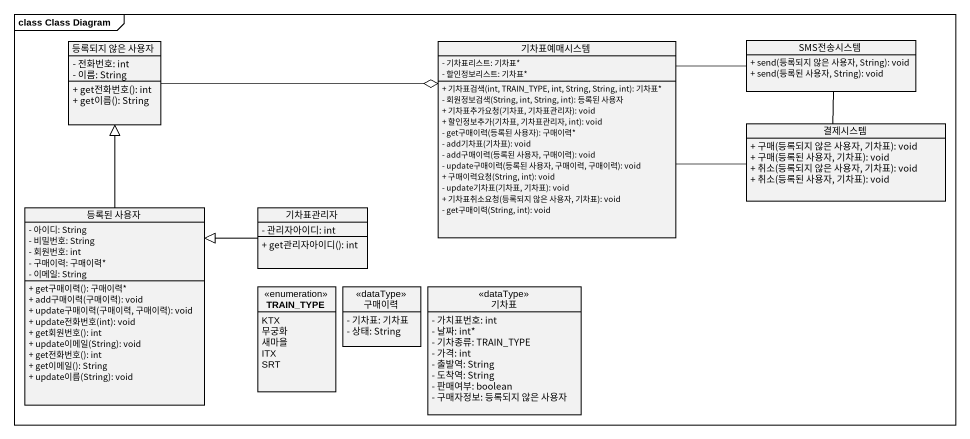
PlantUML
@startuml
mainframe class Class Diagram
hide circle
hide empty members
skinparam classAttributeIconSize 0
class "등록되지 않은 사용자" as 등록되지_않은_사용자 {
  - 전화번호: int
  - 이름: String
  + get전화번호(): int
  + get이름(): String
}
class 기차표예매시스템 {
  - 기차표리스트: 기차표*
  - 할인정보리스트: 기차표*
  + 기차표검색(int, TRAIN_TYPE, int, String, String, int): 기차표*
  - 회원정보검색(String, int, String, int): 등록된 사용자
  + 기차표추가요청(기차표, 기차표관리자): void
  + 할인정보추가(기차표, 기차표관리자, int): void
  - get구매이력(등록된 사용자): 구매이력*
  - add기차표(기차표): void
  - add구매이력(등록된 사용자, 구매이력): void
  - update구매이력(등록된 사용자, 구매이력, 구매이력): void
  + 구매이력요청(String, int): void
  - update기차표(기차표, 기차표): void
  + 기차표취소요청(등록되지 않은 사용자, 기차표): void
  - get구매이력(String, int): void
}
class SMS전송시스템 {
  + send(등록되지 않은 사용자, String): void
  + send(등록된 사용자, String): void
}
class 결제시스템 {
  + 구매(등록되지 않은 사용자, 기차표): void
  + 구매(등록된 사용자, 기차표): void
  + 취소(등록되지 않은 사용자, 기차표): void
  + 취소(등록된 사용자, 기차표): void
}
class "등록된 사용자" as 등록된_사용자 {
  - 아이디: String
  - 비밀번호: String
  - 회원번호: int
  - 구매이력: 구매이력*
  - 이메일: String
  + get구매이력(): 구매이력*
  + add구매이력(구매이력): void
  + update구매이력(구매이력, 구매이력): void
  + update전화번호(int): void
  + get회원번호(): int
  + update이메일(String): void
  + get전화번호(): int
  + get이메일(): String
  + update이름(String): void
}
class 기차표관리자 {
  - 관리자아이디: int
  + get관리자아이디(): int
}
enum TRAIN_TYPE {
  KTX
  무궁화
  새마을
  ITX
  SRT
}
class 구매이력 <<dataType>> {
  - 기차표: 기차표
  - 상태: String
}
class 기차표 <<dataType>> {
  - 가치표번호: int
  - 날짜: int*
  - 기차종류: TRAIN_TYPE
  - 가격: int
  - 출발역: String
  - 도착역: String
  - 판매여부: boolean
  - 구매자정보: 등록되지 않은 사용자
}
등록되지_않은_사용자 -right-o 기차표예매시스템
기차표예매시스템 -right- SMS전송시스템
기차표예매시스템 -right- 결제시스템
결제시스템 -up- SMS전송시스템
등록된_사용자 -up-|> 등록되지_않은_사용자
기차표관리자 -left-|> 등록된_사용자
@enduml
